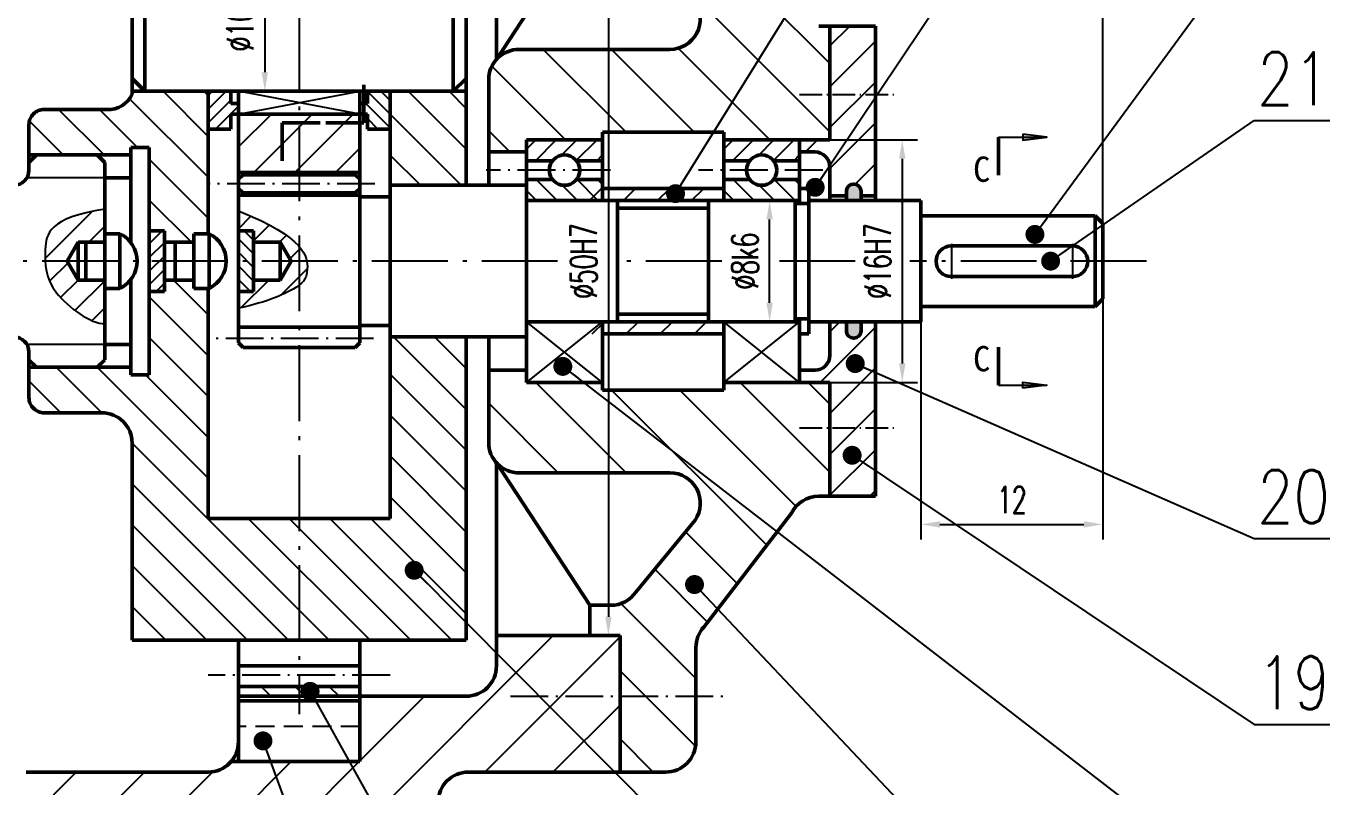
# Model space of a CAD drawing. Header units: millimetres. Extents: x -4145 to -2956, y -84 to 757.
# Drawn here: x -3845.4 to -3673.4, y 406.2 to 506.5 of the extents above; entities that cross this region are included whole.
import ezdxf
from ezdxf.enums import TextEntityAlignment as Align

# ---------------------------------------------------------------- set-up
doc = ezdxf.new("R2010")
doc.units = ezdxf.units.MM
doc.header["$LTSCALE"] = 10
doc.linetypes.add('CENTER', pattern=[1.45, 1, -0.2, 0.05, -0.2])
doc.linetypes.add('DASHED', pattern=[0.75, 0.5, -0.25])
doc.layers.add('1轮廓实线层', color=7, linetype='Continuous', lineweight=50)
for name, color, linetype in [('2细线层', 7, 'Continuous'), ('3中心线层', 7, 'CENTER'), ('4虚线层', 7, 'DASHED'), ('5剖面线层', 7, 'Continuous'), ('6文字层', 7, 'Continuous'), ('7标注层', 7, 'Continuous')]:
    doc.layers.add(name, color=color, linetype=linetype)
doc.styles.add('5', font='gbeitc.shx', dxfattribs={"height": 5, "bigfont": 'gbcbig.shx'})
doc.styles.add('PC_TEXTSTYLE', font='romans.shx', dxfattribs={"width": 0.8, "bigfont": 'hzfs.shx'})
doc.styles.add('TH_GBDIM', font='romans.shx', dxfattribs={"width": 0.65, "bigfont": 'gbcbig.shx'})
doc.dimstyles.new('TH_GBDIM', dxfattribs={"dimtxt": 3.5, "dimasz": 2.5, "dimexe": 2, "dimexo": 0, "dimgap": 1.5, "dimtad": 1, "dimlfac": 0.5, "dimdsep": 46, "dimtxsty": 'TH_GBDIM', "dimcen": 2.5, "dimclrd": 130, "dimclre": 130, "dimclrt": 3, "dimazin": 2, "dimtfac": 0.714286, "dimtmove": 0, "dimatfit": 3, "dimfxl": 1, "dimtolj": 1, "dimtzin": 0, "dimlwd": -1, "dimlwe": -1, "dimarcsym": 0})
pattern_1 = [(45, (-720.4682, -1197.2057), (-2.694077, 2.694077), [])]
pattern_2 = [(45, (-720.4682, -1197.2057), (-1.7960512, 1.7960512), [])]
pattern_3 = [(135, (-720.468, -1197.2057), (-4.490128, -4.490128), [])]
pattern_4 = [(135, (-720.4682, -1197.2057), (-2.694077, -2.694077), [])]

# ---------------------------------------------------------------- blocks, each defined once
blk = doc.blocks.new('*D7')
at = {"layer": '7标注层', "color": 130, "transparency": 16777216}
for p, q in [((-4039.36, 489.54), (-4039.36, 645.08)), ((-3703.35, 478.59), (-3703.35, 645.08)), ((-4036.86, 643.08), (-3705.85, 643.08))]:
    blk.add_line(p, q, dxfattribs=at)
for points in [[(-4036.86, 643.5), (-4036.86, 642.66), (-4039.36, 643.08)], [(-3705.85, 643.5), (-3705.85, 642.66), (-3703.35, 643.08)]]:
    blk.add_solid(points, dxfattribs=at)
at = {"layer": 'Defpoints', "color": 0, "transparency": 16777216}
for p in [(-3703.35, 643.08), (-4039.36, 489.54), (-3703.35, 478.59)]:
    blk.add_point(p, dxfattribs=at)
at = {"layer": '7标注层', "color": 3, "transparency": 16777216, "insert": (-3871.36, 646.33), "char_height": 3.5, "attachment_point": 5, "style": 'TH_GBDIM'}
blk.add_mtext('\\A1;168', dxfattribs=at)
blk = doc.blocks.new('*D11')
at = {"layer": '7标注层', "color": 130, "transparency": 16777216}
for p, q in [((-3703.35, 470.56), (-3703.35, 438.81)), ((-3727.35, 467.54), (-3727.35, 438.81)), ((-3724.85, 440.81), (-3705.85, 440.81))]:
    blk.add_line(p, q, dxfattribs=at)
for points in [[(-3724.85, 441.23), (-3724.85, 440.39), (-3727.35, 440.81)], [(-3705.85, 441.23), (-3705.85, 440.39), (-3703.35, 440.81)]]:
    blk.add_solid(points, dxfattribs=at)
at = {"layer": 'Defpoints', "color": 0, "transparency": 16777216}
for p in [(-3703.35, 470.56), (-3727.35, 467.54), (-3703.35, 440.81)]:
    blk.add_point(p, dxfattribs=at)
at = {"layer": '7标注层', "color": 3, "transparency": 16777216, "insert": (-3715.35, 444.06), "char_height": 3.5, "attachment_point": 5, "style": 'TH_GBDIM'}
blk.add_mtext('\\A1;12', dxfattribs=at)
blk = doc.blocks.new('*D26')
at = {"layer": '7标注层', "color": 130, "transparency": 16777216}
for p, q in [((-3739.35, 491.54), (-3727.81, 491.54)), ((-3729.81, 489.04), (-3729.81, 462.04)), ((-3739.35, 459.54), (-3727.81, 459.54))]:
    blk.add_line(p, q, dxfattribs=at)
for points in [[(-3730.23, 489.04), (-3729.39, 489.04), (-3729.81, 491.54)], [(-3730.23, 462.04), (-3729.39, 462.04), (-3729.81, 459.54)]]:
    blk.add_solid(points, dxfattribs=at)
at = {"layer": 'Defpoints', "color": 0, "transparency": 16777216}
for p in [(-3739.35, 491.54), (-3739.35, 459.54), (-3729.81, 459.54)]:
    blk.add_point(p, dxfattribs=at)
at = {"layer": '7标注层', "color": 3, "transparency": 16777216, "insert": (-3733.06, 475.54), "char_height": 3.5, "attachment_point": 5, "rotation": 90, "style": 'TH_GBDIM'}
blk.add_mtext('\\A1;%%C16H7', dxfattribs=at)
blk = doc.blocks.new('*D27')
at = {"layer": '7标注层', "color": 130, "transparency": 16777216}
for p, q in [((-3747.53, 483.54), (-3745.3, 483.54)), ((-3747.3, 470.04), (-3747.3, 481.04)), ((-3747.53, 467.54), (-3745.3, 467.54))]:
    blk.add_line(p, q, dxfattribs=at)
for points in [[(-3747.72, 481.04), (-3746.89, 481.04), (-3747.3, 483.54)], [(-3747.72, 470.04), (-3746.89, 470.04), (-3747.3, 467.54)]]:
    blk.add_solid(points, dxfattribs=at)
at = {"layer": 'Defpoints', "color": 0, "transparency": 16777216}
for p in [(-3747.53, 483.54), (-3747.3, 483.54), (-3747.53, 467.54)]:
    blk.add_point(p, dxfattribs=at)
at = {"layer": '7标注层', "color": 3, "transparency": 16777216, "insert": (-3750.55, 475.54), "char_height": 3.5, "attachment_point": 5, "rotation": 90, "style": 'TH_GBDIM'}
blk.add_mtext('\\A1;%%C8k6', dxfattribs=at)
blk = doc.blocks.new('*D28')
at = {"layer": '7标注层', "color": 130, "transparency": 16777216}
for p, q in [((-3767.03, 524.94), (-3770.57, 524.94)), ((-3768.57, 522.44), (-3768.57, 428.64)), ((-3767.03, 426.14), (-3770.57, 426.14))]:
    blk.add_line(p, q, dxfattribs=at)
for points in [[(-3768.98, 522.44), (-3768.15, 522.44), (-3768.57, 524.94)], [(-3768.98, 428.64), (-3768.15, 428.64), (-3768.57, 426.14)]]:
    blk.add_solid(points, dxfattribs=at)
at = {"layer": 'Defpoints', "color": 0, "transparency": 16777216}
for p in [(-3767.03, 524.94), (-3768.57, 426.14), (-3767.03, 426.14)]:
    blk.add_point(p, dxfattribs=at)
at = {"layer": '7标注层', "color": 3, "transparency": 16777216, "insert": (-3771.82, 475.54), "char_height": 3.5, "attachment_point": 5, "rotation": 90, "style": 'TH_GBDIM'}
blk.add_mtext('\\A1;%%C50H7', dxfattribs=at)
blk = doc.blocks.new('件号-右')
at = {"layer": '6文字层'}
blk.add_line((0, 0), (-10, 0), dxfattribs=at)
at = {"layer": '6文字层', "style": 'PC_TEXTSTYLE', "width": 0.8}
blk.add_attdef('X', text='', height=7, dxfattribs=at).set_placement((-5.47, 2), align=Align.CENTER)
blk = doc.blocks.new('*D42')
at = {"layer": '7标注层', "color": 130, "transparency": 16777216}
for p, q in [((-3811.62, 517.94), (-3815.87, 517.94)), ((-3813.87, 515.44), (-3813.87, 500.44)), ((-3811.62, 497.94), (-3815.87, 497.94))]:
    blk.add_line(p, q, dxfattribs=at)
for points in [[(-3814.29, 515.44), (-3813.46, 515.44), (-3813.87, 517.94)], [(-3814.29, 500.44), (-3813.46, 500.44), (-3813.87, 497.94)]]:
    blk.add_solid(points, dxfattribs=at)
at = {"layer": 'Defpoints', "color": 0, "transparency": 16777216}
for p in [(-3811.62, 517.94), (-3813.87, 497.94), (-3811.62, 497.94)]:
    blk.add_point(p, dxfattribs=at)
at = {"layer": '7标注层', "color": 3, "transparency": 16777216, "insert": (-3817.12, 507.94), "char_height": 3.5, "attachment_point": 5, "rotation": 90, "style": 'TH_GBDIM'}
blk.add_mtext('\\A1;%%C10k6', dxfattribs=at)
blk = doc.blocks.new('_Dot')
at = {"color": 0, "linetype": 'ByBlock', "lineweight": -2}
blk.add_line((-0.5, 0), (-1, 0), dxfattribs=at)
at = {"color": 0, "linetype": 'ByBlock', "const_width": 0.5}
blk.add_lwpolyline([(-0.25, 0, 1), (0.25, 0, 1)], format="xyb", close=True, dxfattribs=at)

msp = doc.modelspace()

# ---------------------------------------------------------------- hatches: boundary and pattern name
at = {"layer": '5剖面线层'}
h = msp.add_hatch(dxfattribs=at)
h.set_pattern_fill('ANSI31', color=256, scale=2, angle=90)
h.set_pattern_definition(pattern_3)
h.paths.add_polyline_path([(-3739.352, 506.54), (-3740.827, 506.54, -0.285078), (-3744.411, 508.764), (-3753.931, 521.138), (-3768.242, 520.936, -0.2484856), (-3764.933, 519.183), (-3757.141, 509.709, -0.6019419), (-3760.45, 503.462), (-3780.352, 503.462, 0.4142145), (-3784.352, 499.462), (-3784.352, 489.936), (-3779.352, 489.936), (-3779.352, 491.536), (-3769.352, 491.536), (-3769.352, 492.54), (-3753.352, 492.54), (-3753.352, 491.536), (-3743.352, 491.536), (-3739.352, 491.536)])
h.paths.add_polyline_path([(-3757.027, 532.936), (-3767.027, 532.936), (-3767.027, 524.936), (-3771.027, 524.936), (-3771.027, 521.138), (-3753.931, 521.138), (-3755.992, 523.816, -0.1861119), (-3757.027, 526.502)])
h.paths.add_polyline_path([(-3757.027, 538.936, 0.4142136), (-3761.027, 542.936), (-3767.027, 542.936), (-3767.027, 532.936), (-3757.027, 532.936)])
h = msp.add_hatch(dxfattribs=at)
h.set_pattern_fill('ANSI31', color=256, angle=90)
h.set_pattern_definition([(135, (-720.4682, -1197.2057), (-2.245064, -2.245064), [])])
h.paths.add_polyline_path([(-3801.352, 536.936), (-3817.352, 536.936), (-3817.352, 531.636), (-3801.352, 531.636)])
h.paths.add_polyline_path([(-3801.347, 419.424), (-3817.352, 419.44), (-3817.352, 418.14), (-3801.348, 418.14)])
h = msp.add_hatch(dxfattribs=at)
h.set_pattern_fill('ANSI31', color=256, scale=1.2)
h.set_pattern_definition(pattern_1)
h.paths.add_polyline_path([(-3801.352, 528.636), (-3817.352, 528.636), (-3817.352, 520.935), (-3801.352, 520.935)])
h.paths.add_polyline_path([(-3801.352, 494.935), (-3817.352, 494.935), (-3817.352, 487.236), (-3801.352, 487.236)])
h = msp.add_hatch(dxfattribs=at)
h.set_pattern_fill('ANSI31', color=256, scale=0.4)
h.set_pattern_definition([(45, (-720.4682, -1197.2057), (-0.8980256, 0.8980256), [])])
h.paths.add_polyline_path([(-3818.352, 522.935), (-3821.364, 522.934), (-3821.363, 517.933), (-3818.352, 517.93), (-3818.352, 519.535), (-3817.352, 519.535), (-3817.352, 520.935), (-3818.352, 520.935)])
h.paths.add_polyline_path([(-3817.352, 496.336), (-3818.352, 496.337), (-3818.352, 497.936), (-3821.357, 497.936), (-3821.356, 492.938), (-3818.352, 492.937), (-3818.352, 494.936), (-3817.352, 494.936)])
h = msp.add_hatch(dxfattribs=at)
h.set_pattern_fill('ANSI31', color=256, scale=0.4, angle=90)
h.set_pattern_definition([(135, (-720.4682, -1197.2057), (-0.8980256, -0.8980256), [])])
h.paths.add_polyline_path([(-3797.339, 522.934), (-3800.05, 522.935), (-3800.352, 522.615), (-3800.352, 520.935), (-3801.352, 520.935), (-3801.352, 519.535), (-3800.352, 519.535), (-3800.352, 517.914), (-3797.34, 517.911)])
edge = h.paths.add_edge_path()
edge.add_spline(control_points=[(-3797.343, 497.935), (-3798.232, 497.935), (-3799.165, 497.935), (-3800.098, 497.935)], knot_values=[0.5, 0.5, 0.5, 0.5, 0.6091147, 0.6091147, 0.6091147, 0.6091147], degree=3, periodic=0)
edge.add_spline(control_points=[(-3800.098, 497.935), (-3800.182, 497.935), (-3800.267, 497.935), (-3800.352, 497.935)], knot_values=[0.490085, 0.490085, 0.490085, 0.490085, 0.5, 0.5, 0.5, 0.5], degree=3, periodic=0)
edge.add_line((-3800.352, 497.935), (-3800.352, 496.337))
edge.add_line((-3800.352, 496.337), (-3801.352, 496.336))
edge.add_line((-3801.352, 496.336), (-3801.352, 494.936))
edge.add_line((-3801.352, 494.936), (-3800.352, 494.936))
edge.add_line((-3800.352, 494.936), (-3800.352, 492.937))
edge.add_line((-3800.352, 492.937), (-3797.344, 492.938))
edge.add_line((-3797.344, 492.938), (-3797.343, 497.935))
h = msp.add_hatch(dxfattribs=at)
h.set_pattern_fill('ANSI31', color=256, scale=1.2)
h.set_pattern_definition(pattern_1)
h.paths.add_polyline_path([(-3733.352, 506.54), (-3739.352, 506.54), (-3739.352, 497.536), (-3733.352, 497.536)])
h.paths.add_polyline_path([(-3733.352, 497.536), (-3739.352, 497.536), (-3739.352, 491.536), (-3743.352, 491.536), (-3743.352, 489.936), (-3741.352, 489.936, -0.4142136), (-3739.352, 487.936), (-3739.352, 484.136), (-3737.181, 484.136), (-3737.181, 484.736, -1), (-3735.238, 484.736), (-3735.238, 484.136), (-3733.352, 484.136)])
h.paths.add_polyline_path([(-3733.352, 467.536), (-3735.238, 467.536), (-3735.238, 466.336, -1), (-3737.181, 466.337), (-3737.181, 467.536), (-3739.352, 467.536), (-3739.352, 463.14, -0.4142136), (-3741.352, 461.14), (-3743.352, 461.14), (-3743.352, 459.54), (-3739.352, 459.54), (-3739.352, 451.54), (-3733.352, 451.54)])
h.paths.add_polyline_path([(-3733.352, 451.54), (-3739.352, 451.54), (-3739.352, 444.536), (-3733.352, 444.536)])
h = msp.add_hatch(dxfattribs=at)
h.set_pattern_fill('ANSI31', color=256, scale=1.2, angle=90)
h.set_pattern_definition(pattern_4)
h.paths.add_polyline_path([(-3821.357, 497.936), (-3831.367, 497.936), (-3831.367, 497.537, -0.3012493), (-3834.701, 495.537), (-3842.984, 495.537, 0.4142163), (-3844.984, 493.537), (-3844.984, 489.537), (-3831.527, 489.537), (-3831.527, 490.537), (-3829.127, 490.537), (-3829.127, 479.536), (-3827.127, 479.536), (-3827.127, 478.036), (-3823.627, 478.036), (-3823.216, 478.036), (-3823.216, 479.136), (-3821.352, 479.136)])
h = msp.add_hatch(dxfattribs=at)
h.set_pattern_fill('ANSI31', color=256, scale=1.2, angle=90)
h.set_pattern_definition(pattern_4)
h.paths.add_polyline_path([(-3787.338, 497.935), (-3797.343, 497.935), (-3797.345, 485.536), (-3787.334, 485.536)])
h = msp.add_hatch(dxfattribs=at)
h.set_pattern_fill('ANSI31', color=256, scale=0.8)
h.set_pattern_definition(pattern_2)
edge = h.paths.add_edge_path()
edge.add_arc((-3856.993, 493.537), 2, 0, 89.99948)
edge.add_line((-3856.993, 495.537), (-3872.857, 495.538))
edge.add_arc((-3872.857, 493.538), 2, 89.99948, 180)
edge.add_line((-3874.857, 493.538), (-3874.857, 489.538))
edge.add_line((-3874.857, 489.538), (-3863.393, 489.537))
edge.add_line((-3863.393, 489.537), (-3863.393, 490.537))
edge.add_line((-3863.393, 490.537), (-3860.993, 490.537))
edge.add_line((-3860.993, 490.537), (-3860.993, 479.536))
edge.add_line((-3860.993, 479.536), (-3858.993, 479.536))
edge.add_line((-3858.993, 479.536), (-3858.993, 478.036))
edge.add_line((-3858.993, 478.036), (-3855.493, 478.036))
edge.add_line((-3855.493, 478.036), (-3854.051, 475.537))
edge.add_line((-3854.051, 475.537), (-3850.867, 475.537))
edge.add_spline(control_points=[(-3850.867, 475.537), (-3851.242, 478.956), (-3851.818, 482.312), (-3852.993, 485.538)], knot_values=[0, 0, 0, 0, 0.5091718, 0.5091718, 0.5091718, 0.5091718], degree=3, periodic=0)
edge.add_arc((-3852.993, 487.538), 2, 180, 270, ccw=False)
edge.add_line((-3854.993, 487.538), (-3854.993, 493.537))
edge = h.paths.add_edge_path()
edge.add_spline(control_points=[(-3849.989, 465.537), (-3850.331, 468.888), (-3850.505, 472.242), (-3850.867, 475.537)], knot_values=[0.5091718, 0.5091718, 0.5091718, 0.5091718, 1, 1, 1, 1], degree=3, periodic=0)
edge.add_line((-3850.867, 475.537), (-3854.049, 475.537))
edge.add_line((-3854.049, 475.537), (-3855.493, 473.036))
edge.add_line((-3855.493, 473.036), (-3858.993, 473.036))
edge.add_line((-3858.993, 473.036), (-3858.993, 471.536))
edge.add_line((-3858.993, 471.536), (-3860.993, 471.536))
edge.add_line((-3860.993, 471.536), (-3860.993, 460.537))
edge.add_line((-3860.993, 460.537), (-3863.394, 460.537))
edge.add_line((-3863.394, 460.537), (-3863.394, 461.537))
edge.add_line((-3863.394, 461.537), (-3874.857, 461.538))
edge.add_line((-3874.857, 461.538), (-3874.857, 457.538))
edge.add_arc((-3872.857, 457.538), 2, 179.99887, 269.99949)
edge.add_line((-3872.857, 455.538), (-3856.994, 455.537))
edge.add_arc((-3856.994, 457.537), 2, 269.99949, 359.99887)
edge.add_line((-3854.994, 457.537), (-3854.994, 463.537))
edge.add_arc((-3852.994, 463.537), 2, 89.99932, 179.99887, ccw=False)
edge.add_line((-3852.994, 465.537), (-3849.989, 465.537))
edge = h.paths.add_edge_path()
edge.add_line((-3834.984, 479.136), (-3834.984, 482.378))
edge.add_spline(control_points=[(-3834.984, 482.378), (-3842.44, 481.259), (-3842.794, 478.495), (-3842.865, 476.045), (-3842.843, 475.537)], knot_values=[0, 0, 0, 0, 1, 1.2659855, 1.2659855, 1.2659855, 1.2659855], degree=3, periodic=0)
edge.add_line((-3842.843, 475.537), (-3839.928, 475.537))
edge.add_line((-3839.928, 475.537), (-3838.484, 478.038))
edge.add_line((-3838.484, 478.038), (-3838.484, 478.036))
edge.add_line((-3838.484, 478.036), (-3834.984, 478.036))
edge.add_line((-3834.984, 478.036), (-3834.984, 479.136))
edge = h.paths.add_edge_path()
edge.add_line((-3834.984, 473.036), (-3838.484, 473.036))
edge.add_line((-3838.484, 473.036), (-3838.484, 473.038))
edge.add_line((-3838.484, 473.038), (-3839.927, 475.537))
edge.add_line((-3839.927, 475.537), (-3842.843, 475.537))
edge.add_spline(control_points=[(-3842.843, 475.537), (-3842.783, 474.136), (-3841.986, 470.953), (-3836.837, 467.264), (-3834.984, 467.264)], knot_values=[1.2659855, 1.2659855, 1.2659855, 1.2659855, 2, 3, 3, 3, 3], degree=3, periodic=0)
edge.add_line((-3834.984, 467.264), (-3834.984, 473.036))
h = msp.add_hatch(dxfattribs=at)
h.set_pattern_fill('ANSI31', color=256, scale=0.6)
h.set_pattern_definition([(45, (300.79, -1749.848), (-1.3470384, 1.3470384), [])])
h.paths.add_polyline_path([(-3769.352, 491.536), (-3779.352, 491.536), (-3779.352, 488.785), (-3775.914, 488.785, -0.4806248), (-3772.79, 488.785), (-3769.352, 488.785)])
h = msp.add_hatch(dxfattribs=at)
h.set_pattern_fill('ANSI31', color=256, scale=0.6)
h.set_pattern_definition([(45, (326.79, -1749.848), (-1.3470384, 1.3470384), [])])
h.paths.add_polyline_path([(-3743.352, 491.536), (-3753.352, 491.536), (-3753.352, 488.785), (-3749.914, 488.785, -0.4806248), (-3746.79, 488.785), (-3743.352, 488.785)])
h = msp.add_hatch(dxfattribs=at)
h.set_pattern_fill('ANSI31', color=256, scale=0.6, angle=90)
h.set_pattern_definition([(135, (300.79, -1749.848), (-1.3470384, -1.3470384), [])])
h.paths.add_polyline_path([(-3769.352, 486.286), (-3772.79, 486.286, -0.4806248), (-3775.914, 486.286), (-3779.352, 486.286), (-3779.352, 483.536), (-3769.352, 483.536)])
h = msp.add_hatch(dxfattribs=at)
h.set_pattern_fill('ANSI31', color=256)
h.set_pattern_definition([(45, (-401.346, -2482.3217), (-2.245064, 2.245064), [])])
h.paths.add_polyline_path([(-3753.352, 485.136), (-3771.352, 485.136), (-3771.352, 483.536), (-3767.352, 483.536), (-3753.352, 483.536)])
h.paths.add_polyline_path([(-3753.352, 467.536), (-3767.352, 467.536), (-3771.352, 467.536), (-3771.352, 465.936), (-3753.352, 465.936)])
h = msp.add_hatch(dxfattribs=at)
h.set_pattern_fill('ANSI31', color=256, scale=0.6, angle=90)
h.set_pattern_definition([(135, (326.79, -1749.848), (-1.3470384, -1.3470384), [])])
h.paths.add_polyline_path([(-3743.352, 486.286), (-3746.79, 486.286, -0.4806248), (-3749.914, 486.286), (-3753.352, 486.286), (-3753.352, 483.536), (-3743.352, 483.536)])
h = msp.add_hatch(color=256, dxfattribs=at)
h.dxf.hatch_style = 1
h.paths.add_polyline_path([(-3737.181, 484.736), (-3737.181, 483.536), (-3735.238, 483.536), (-3735.238, 484.736, 1)])
h = msp.add_hatch(dxfattribs=at)
h.set_pattern_fill('ANSI31', color=256, scale=0.8)
h.set_pattern_definition(pattern_2)
edge = h.paths.add_edge_path()
edge.add_spline(control_points=[(-3808.325, 475.537), (-3808.621, 477.093), (-3810.211, 479.327), (-3817.352, 482.153)], knot_values=[0, 0, 0, 0, 0.8060348, 0.8060348, 0.8060348, 0.8060348], degree=3, periodic=0)
edge.add_line((-3817.352, 482.153), (-3817.352, 479.536))
edge.add_line((-3817.352, 479.536), (-3815.352, 479.536))
edge.add_line((-3815.352, 479.536), (-3815.352, 478.036))
edge.add_line((-3815.352, 478.036), (-3811.852, 478.036))
edge.add_line((-3811.852, 478.036), (-3810.409, 475.537))
edge.add_line((-3810.409, 475.537), (-3808.325, 475.537))
edge = h.paths.add_edge_path()
edge.add_spline(control_points=[(-3817.352, 469.32), (-3813.406, 470.161), (-3809.405, 472.125), (-3808.276, 473.099), (-3808.253, 475.163), (-3808.325, 475.537)], knot_values=[0.8060348, 0.8060348, 0.8060348, 0.8060348, 1.8060348, 2.8060348, 3, 3, 3, 3], degree=3, periodic=0)
edge.add_line((-3808.325, 475.537), (-3810.408, 475.537))
edge.add_line((-3810.408, 475.537), (-3811.852, 473.036))
edge.add_line((-3811.852, 473.036), (-3815.352, 473.036))
edge.add_line((-3815.352, 473.036), (-3815.352, 471.536))
edge.add_line((-3815.352, 471.536), (-3817.352, 471.536))
edge.add_line((-3817.352, 471.536), (-3817.352, 469.32))
h = msp.add_hatch(dxfattribs=at)
h.set_pattern_fill('ANSI31', color=256, scale=0.4)
h.paths.add_polyline_path([(-3827.127, 479.536), (-3829.127, 479.536), (-3829.127, 475.537), (-3827.127, 475.537)])
h.paths.add_polyline_path([(-3827.127, 475.537), (-3829.127, 475.537), (-3829.127, 471.536), (-3827.127, 471.536)])
h = msp.add_hatch(dxfattribs=at)
h.set_pattern_fill('ANSI31', color=256, scale=0.4, angle=90)
h.paths.add_polyline_path([(-3815.352, 479.536), (-3817.352, 479.536), (-3817.352, 475.537), (-3815.352, 475.537)])
h.paths.add_polyline_path([(-3815.352, 475.537), (-3817.352, 475.537), (-3817.352, 471.536), (-3815.352, 471.536)])
h = msp.add_hatch(dxfattribs=at)
h.set_pattern_fill('ANSI31', color=256, scale=1.2, angle=90)
h.set_pattern_definition([(135, (-720.4682, -347.862), (-2.694077, -2.694077), [])])
h.paths.add_polyline_path([(-3821.352, 471.936), (-3823.216, 471.936), (-3823.216, 473.036), (-3826.716, 473.036), (-3827.127, 473.036), (-3827.127, 471.536), (-3829.127, 471.536), (-3829.127, 460.537), (-3831.527, 460.537), (-3831.527, 461.537), (-3844.984, 461.537), (-3844.984, 457.537, 0.4142164), (-3842.984, 455.537), (-3835.385, 455.537, -0.4142077), (-3831.385, 451.537), (-3831.385, 441.607), (-3821.352, 441.607)])
h.paths.add_polyline_path([(-3787.321, 441.607), (-3831.385, 441.607), (-3831.385, 425.536), (-3787.317, 425.536)])
h.paths.add_polyline_path([(-3787.328, 465.536), (-3797.348, 465.536), (-3797.351, 441.607), (-3787.321, 441.607)])
h = msp.add_hatch(color=256, dxfattribs=at)
h.dxf.hatch_style = 1
h.paths.add_polyline_path([(-3737.181, 466.337), (-3737.181, 467.537), (-3735.238, 467.537), (-3735.238, 466.336, -1)])
h = msp.add_hatch(dxfattribs=at)
h.set_pattern_fill('ANSI31', color=256, scale=2, angle=90)
h.set_pattern_definition(pattern_3)
h.paths.add_polyline_path([(-3739.352, 459.54), (-3743.352, 459.54), (-3743.352, 459.536), (-3753.352, 459.536), (-3753.352, 458.536), (-3769.352, 458.536), (-3769.352, 459.536), (-3779.352, 459.536), (-3779.352, 461.14), (-3784.352, 461.14), (-3784.352, 451.614, 0.4142145), (-3780.352, 447.614), (-3760.45, 447.614, -0.6019419), (-3757.141, 441.367), (-3764.933, 431.892, -0.2484856), (-3768.242, 430.14), (-3771.027, 430.14), (-3771.027, 426.14), (-3767.027, 426.14), (-3767.027, 417.14), (-3757.027, 417.14), (-3757.027, 424.574, -0.1861119), (-3755.992, 427.259), (-3744.411, 442.311, -0.285078), (-3740.827, 444.536), (-3739.352, 444.536)])
h.paths.add_polyline_path([(-3757.027, 417.14), (-3767.027, 417.14), (-3767.027, 408.14), (-3761.027, 408.14, 0.4142136), (-3757.027, 412.14)])
h = msp.add_hatch(dxfattribs=at)
h.set_pattern_fill('ANSI31', color=256, scale=2)
h.set_pattern_definition([(45, (-720.468, -1197.2057), (-4.490128, 4.490128), [])])
h.paths.add_polyline_path([(-3787.027, 408.14), (-3767.027, 408.14), (-3767.027, 426.14), (-3783.333, 426.14), (-3783.333, 422.14, -0.4142136), (-3787.333, 418.14), (-3801.352, 418.14), (-3801.352, 414.14), (-3801.352, 409.54), (-3818.312, 409.54, -0.2192166), (-3821.352, 408.14), (-3845.361, 408.14), (-3845.361, 390.544), (-3848.361, 390.544), (-3848.361, 379.044), (-3836.361, 379.044), (-3836.361, 395.14, -0.351446), (-3831.027, 399.14), (-3795.027, 399.14, 0.4142136), (-3791.027, 403.14), (-3791.027, 404.14, -0.4142136)])
edge = h.paths.add_edge_path()
edge.add_spline(control_points=[(-3842.361, 367.529), (-3842.361, 371.46), (-3842.361, 375.683), (-3842.361, 379.044)], knot_values=[0.2994264, 0.2994264, 0.2994264, 0.2994264, 0.5681516, 0.5681516, 0.5681516, 0.5681516], degree=3, periodic=0)
edge.add_line((-3842.361, 379.044), (-3848.361, 379.044))
edge.add_line((-3848.361, 379.044), (-3848.361, 367.529))
edge.add_line((-3848.361, 367.529), (-3842.361, 367.529))
edge = h.paths.add_edge_path()
edge.add_line((-3836.361, 379.044), (-3842.361, 379.044))
edge.add_spline(control_points=[(-3842.361, 379.044), (-3842.361, 375.683), (-3842.361, 371.46), (-3842.361, 367.529)], knot_values=[0.2994264, 0.2994264, 0.2994264, 0.2994264, 0.5681516, 0.5681516, 0.5681516, 0.5681516], degree=3, periodic=0)
edge.add_line((-3842.361, 367.529), (-3840.361, 367.529))
edge.add_arc((-3840.361, 371.529), 4, 270, 360)
edge.add_line((-3836.361, 371.529), (-3836.361, 379.044))
at = {"layer": '6文字层', "lineweight": -2}
h = msp.add_hatch(color=256, dxfattribs=at)
h.dxf.hatch_style = 2
h.paths.add_polyline_path([(-3713.918, 492.3), (-3713.918, 491.499), (-3710.755, 491.88)])
h = msp.add_hatch(color=256, dxfattribs=at)
h.dxf.hatch_style = 2
h.paths.add_polyline_path([(-3713.918, 458.772), (-3713.918, 459.572), (-3710.755, 459.191)])

# ---------------------------------------------------------------- linework, layer by layer
at = {"layer": '1轮廓实线层'}
for p, q in [((-3783.333, 502.128), (-3783.333, 528.936)), ((-3831.367, 497.537), (-3831.358, 525.44)), ((-3787.334, 485.536), (-3787.346, 525.44)), ((-3783.333, 502.128), (-3771.027, 520.936)), ((-3829.68, 517.937), (-3829.686, 497.936)), ((-3789.024, 517.904), (-3789.017, 497.935)), ((-3739.352, 506.54), (-3740.827, 506.54)), ((-3739.352, 506.54), (-3733.352, 506.54)), ((-3739.352, 491.536), (-3739.352, 506.54)), ((-3733.352, 483.536), (-3733.352, 506.54)), ((-3780.352, 503.462), (-3760.45, 503.462)), ((-3829.686, 497.936), (-3831.347, 499.598)), ((-3800.811, 498.783), (-3800.811, 493.783)), ((-3789.017, 497.935), (-3787.338, 499.616)), ((-3784.352, 499.462), (-3784.352, 485.536)), ((-3831.354, 497.936), (-3787.336, 497.935)), ((-3821.352, 479.136), (-3821.357, 497.936)), ((-3818.352, 497.942), (-3818.352, 496.337)), ((-3817.352, 494.936), (-3817.352, 497.943)), ((-3817.352, 497.936), (-3817.352, 484.236)), ((-3801.352, 497.935), (-3817.352, 497.935)), ((-3801.352, 494.936), (-3801.352, 497.943)), ((-3801.352, 484.036), (-3801.352, 497.935)), ((-3800.352, 497.942), (-3800.352, 496.337)), ((-3797.351, 441.609), (-3797.343, 497.935)), ((-3834.701, 495.537), (-3842.984, 495.537)), ((-3817.352, 496.336), (-3818.352, 496.337)), ((-3801.352, 496.336), (-3800.352, 496.337)), ((-3844.984, 493.537), (-3844.984, 487.538)), ((-3818.352, 494.936), (-3818.352, 492.937)), ((-3817.352, 494.936), (-3818.352, 494.936)), ((-3801.352, 494.935), (-3817.352, 494.935)), ((-3806.579, 493.783), (-3811.579, 493.783)), ((-3811.579, 493.783), (-3811.579, 488.783)), ((-3800.811, 493.783), (-3805.811, 493.783)), ((-3801.352, 494.936), (-3800.352, 494.936)), ((-3800.352, 494.936), (-3800.352, 492.937)), ((-3818.352, 492.937), (-3821.364, 492.938)), ((-3800.352, 492.937), (-3797.34, 492.938)), ((-3769.352, 492.54), (-3753.352, 492.54)), ((-3769.352, 490.058), (-3769.352, 492.54)), ((-3753.352, 490.227), (-3753.352, 492.54)), ((-3717.118, 491.88), (-3717.118, 486.88)), ((-3831.527, 490.537), (-3831.527, 477.936)), ((-3829.127, 490.537), (-3831.527, 490.537)), ((-3829.127, 490.537), (-3829.127, 460.537)), ((-3779.352, 459.536), (-3779.352, 491.536)), ((-3769.352, 491.536), (-3779.352, 491.536)), ((-3769.352, 483.536), (-3769.352, 491.536)), ((-3743.352, 491.536), (-3753.352, 491.536)), ((-3753.352, 483.536), (-3753.352, 491.536)), ((-3743.352, 491.536), (-3739.352, 491.536)), ((-3743.352, 483.136), (-3743.352, 491.536)), ((-3831.527, 489.537), (-3844.984, 489.537)), ((-3843.984, 489.537), (-3844.984, 488.537)), ((-3835.984, 489.537), (-3834.984, 488.537)), ((-3834.984, 488.537), (-3834.984, 462.537)), ((-3779.352, 489.936), (-3784.352, 489.936)), ((-3779.352, 489.936), (-3782.218, 489.936)), ((-3775.914, 488.785), (-3779.352, 488.785)), ((-3772.79, 488.785), (-3769.352, 488.785)), ((-3749.914, 488.785), (-3753.352, 488.785)), ((-3746.79, 488.785), (-3743.352, 488.785)), ((-3743.352, 489.936), (-3741.352, 489.936)), ((-3743.352, 489.936), (-3741.352, 489.936)), ((-3801.352, 487.236), (-3817.352, 487.236)), ((-3817.352, 486.336), (-3816.752, 486.936)), ((-3801.952, 486.936), (-3816.752, 486.936)), ((-3801.952, 486.936), (-3801.352, 486.336)), ((-3739.352, 487.936), (-3739.352, 483.536)), ((-3834.984, 486.538), (-3831.527, 486.538)), ((-3817.352, 486.336), (-3817.352, 464.738)), ((-3817.352, 485.136), (-3816.752, 484.536)), ((-3801.952, 484.536), (-3801.352, 485.136)), ((-3801.352, 464.738), (-3801.352, 486.336)), ((-3779.352, 485.536), (-3797.352, 485.536)), ((-3797.352, 465.536), (-3797.352, 485.536)), ((-3775.914, 486.286), (-3779.352, 486.286)), ((-3772.79, 486.286), (-3769.352, 486.286)), ((-3769.352, 485.136), (-3753.352, 485.136)), ((-3749.914, 486.286), (-3753.352, 486.286)), ((-3746.79, 486.286), (-3743.352, 486.286)), ((-3743.352, 485.136), (-3742.152, 485.136)), ((-3742.152, 465.936), (-3742.152, 485.136)), ((-3801.352, 484.236), (-3817.352, 484.236)), ((-3801.952, 484.536), (-3816.752, 484.536)), ((-3797.352, 484.036), (-3801.352, 484.036)), ((-3779.352, 483.536), (-3767.352, 483.536)), ((-3767.352, 483.536), (-3743.352, 483.536)), ((-3767.352, 467.536), (-3767.352, 483.536)), ((-3755.352, 467.536), (-3755.352, 483.536)), ((-3743.952, 467.536), (-3743.952, 483.536)), ((-3742.152, 483.536), (-3727.352, 483.536)), ((-3739.352, 484.136), (-3737.181, 484.136)), ((-3737.181, 484.736), (-3737.181, 483.536)), ((-3735.238, 484.736), (-3735.238, 483.536)), ((-3735.238, 484.136), (-3733.352, 484.136)), ((-3727.352, 467.536), (-3727.352, 483.536)), ((-3767.352, 482.536), (-3755.352, 482.536)), ((-3743.952, 483.136), (-3742.152, 483.136)), ((-3727.352, 481.509), (-3704.352, 481.509)), ((-3704.352, 481.509), (-3703.352, 480.509)), ((-3704.352, 481.509), (-3704.352, 469.562)), ((-3703.352, 470.562), (-3703.352, 480.509)), ((-3838.484, 478.038), (-3839.927, 475.538)), ((-3834.984, 478.036), (-3838.484, 478.036)), ((-3838.484, 478.036), (-3838.484, 473.036)), ((-3837.484, 478.036), (-3837.484, 473.036)), ((-3832.984, 479.136), (-3834.984, 479.136)), ((-3834.984, 479.136), (-3834.984, 471.936)), ((-3832.984, 479.136), (-3832.984, 471.936)), ((-3827.127, 479.536), (-3829.127, 479.536)), ((-3827.127, 479.536), (-3827.127, 471.536)), ((-3827.127, 478.036), (-3823.627, 478.036)), ((-3823.216, 478.036), (-3826.716, 478.036)), ((-3825.716, 478.036), (-3825.716, 473.036)), ((-3821.216, 479.136), (-3823.216, 479.136)), ((-3823.216, 479.136), (-3823.216, 471.936)), ((-3821.216, 479.136), (-3821.216, 471.936)), ((-3815.352, 479.536), (-3817.352, 479.536)), ((-3815.352, 479.536), (-3815.352, 471.536)), ((-3815.352, 478.036), (-3811.852, 478.036)), ((-3811.852, 478.036), (-3811.852, 473.036)), ((-3811.852, 478.036), (-3810.408, 475.536)), ((-3723.332, 477.536), (-3707.372, 477.536)), ((-3838.484, 473.038), (-3839.927, 475.538)), ((-3811.852, 473.036), (-3810.408, 475.536)), ((-3834.984, 473.036), (-3838.484, 473.036)), ((-3831.527, 473.136), (-3831.527, 460.537)), ((-3827.127, 473.036), (-3823.627, 473.036)), ((-3823.216, 473.036), (-3826.716, 473.036)), ((-3815.352, 473.036), (-3811.852, 473.036)), ((-3723.332, 473.49), (-3707.372, 473.49)), ((-3832.984, 471.936), (-3834.984, 471.936)), ((-3827.127, 471.536), (-3829.127, 471.536)), ((-3821.216, 471.936), (-3823.216, 471.936)), ((-3821.352, 441.609), (-3821.352, 471.873)), ((-3815.352, 471.536), (-3817.352, 471.536)), ((-3727.352, 469.562), (-3704.352, 469.562)), ((-3704.352, 469.562), (-3703.352, 470.562)), ((-3767.352, 468.536), (-3755.352, 468.536)), ((-3743.952, 467.936), (-3742.152, 467.936)), ((-3743.352, 459.536), (-3743.352, 467.936)), ((-3801.352, 466.838), (-3817.352, 466.838)), ((-3797.352, 467.036), (-3801.352, 467.036)), ((-3779.352, 467.536), (-3767.352, 467.536)), ((-3769.352, 459.536), (-3769.352, 467.536)), ((-3767.352, 467.536), (-3743.352, 467.536)), ((-3753.352, 459.536), (-3753.352, 467.536)), ((-3742.152, 467.536), (-3727.352, 467.536)), ((-3739.352, 463.14), (-3739.352, 467.536)), ((-3737.181, 466.337), (-3737.181, 467.537)), ((-3735.238, 466.336), (-3735.238, 467.537)), ((-3733.352, 467.536), (-3733.352, 444.536)), ((-3834.984, 464.537), (-3831.528, 464.537)), ((-3817.352, 464.738), (-3816.752, 464.138)), ((-3801.952, 464.138), (-3801.352, 464.738)), ((-3797.352, 465.536), (-3779.352, 465.536)), ((-3787.317, 425.536), (-3787.328, 465.536)), ((-3784.352, 465.536), (-3784.352, 451.614)), ((-3769.352, 465.936), (-3753.352, 465.936)), ((-3743.352, 465.936), (-3742.152, 465.936)), ((-3844.984, 457.537), (-3844.984, 463.537)), ((-3801.952, 464.138), (-3816.752, 464.138)), ((-3717.118, 459.191), (-3717.118, 464.191)), ((-3843.984, 461.537), (-3844.984, 462.537)), ((-3831.528, 461.537), (-3844.984, 461.537)), ((-3835.984, 461.537), (-3834.984, 462.537)), ((-3779.352, 461.14), (-3784.352, 461.14)), ((-3769.352, 461.018), (-3769.352, 458.536)), ((-3753.352, 460.848), (-3753.352, 458.536)), ((-3743.352, 461.14), (-3741.352, 461.14)), ((-3829.128, 460.537), (-3831.528, 460.537)), ((-3769.352, 459.536), (-3779.352, 459.536)), ((-3743.352, 459.536), (-3753.352, 459.536)), ((-3743.352, 459.54), (-3739.352, 459.54)), ((-3739.352, 459.54), (-3739.352, 444.536)), ((-3769.352, 458.536), (-3753.352, 458.536)), ((-3835.385, 455.537), (-3842.984, 455.537)), ((-3831.385, 451.537), (-3831.385, 425.536)), ((-3783.333, 448.948), (-3783.333, 422.14)), ((-3783.333, 448.948), (-3771.027, 430.14)), ((-3783.333, 448.948), (-3783.333, 422.14)), ((-3780.352, 447.614), (-3760.45, 447.614)), ((-3739.352, 444.536), (-3740.827, 444.536)), ((-3739.352, 444.536), (-3733.352, 444.536)), ((-3755.992, 427.259), (-3744.411, 442.311)), ((-3797.351, 441.605), (-3821.352, 441.609)), ((-3764.933, 431.892), (-3757.141, 441.367)), ((-3771.027, 430.14), (-3771.027, 426.14)), ((-3771.027, 430.14), (-3768.242, 430.14)), ((-3787.317, 425.536), (-3831.385, 425.536)), ((-3817.352, 417.54), (-3817.352, 425.536)), ((-3801.352, 425.536), (-3801.352, 414.14)), ((-3783.333, 426.14), (-3767.027, 426.14)), ((-3767.027, 426.14), (-3767.027, 408.14)), ((-3757.027, 424.574), (-3757.027, 412.14)), ((-3801.353, 422.138), (-3817.353, 422.138)), ((-3817.352, 419.44), (-3801.347, 419.424)), ((-3801.352, 418.14), (-3817.352, 418.14)), ((-3801.352, 418.14), (-3797.352, 418.14)), ((-3801.352, 418.14), (-3797.352, 418.14)), ((-3801.352, 418.14), (-3787.333, 418.14)), ((-3801.352, 418.14), (-3787.333, 418.14)), ((-3801.352, 417.54), (-3817.352, 417.54)), ((-3817.352, 417.54), (-3817.352, 409.54)), ((-3817.352, 414.14), (-3817.352, 412.14)), ((-3801.352, 414.14), (-3801.352, 409.54)), ((-3801.352, 409.54), (-3818.312, 409.54)), ((-3821.352, 408.14), (-3845.361, 408.14)), ((-3787.027, 408.14), (-3761.027, 408.14))]:
    msp.add_line(p, q, dxfattribs=at)
for centre in [(-3774.352, 487.536), (-3748.352, 487.536)]:
    msp.add_circle(centre, 2, dxfattribs=at)
for centre, radius, start, end in [((-3760.45, 507.462), 4, 269.99981, 34.18179), ((-3780.352, 499.462), 4, 89.99965, 180), ((-3834.543, 499.053), 3.519, 267.42055, 334.48012), ((-3842.984, 493.537), 2, 89.99943, 180), ((-3741.352, 487.936), 2, 0, 90), ((-3846.984, 487.538), 2, 270, 0), ((-3736.209, 484.736), 0.972, 359.99966, 179.99952), ((-3834.727, 475.536), 4, 295.84193, 64.15807), ((-3822.959, 475.536), 4, 295.84193, 64.15807), ((-3723.332, 475.513), 2.023, 90, 270), ((-3707.372, 475.513), 2.023, 270, 90), ((-3736.21, 466.337), 0.972, 179.99934, 359.9992), ((-3846.984, 463.537), 2, 359.99887, 89.99887), ((-3741.352, 463.14), 2, 270, 0), ((-3842.984, 457.537), 2, 179.99887, 269.99944), ((-3835.385, 451.537), 4, 0.00057, 89.99941), ((-3780.352, 451.614), 4, 180, 270.00035), ((-3760.45, 443.614), 4, 325.81821, 90.00019), ((-3740.827, 440.536), 4, 90, 153.64673), ((-3768.242, 434.14), 4, 270, 325.81821), ((-3753.027, 424.574), 4, 137.82879, 180), ((-3787.333, 422.14), 4, 270, 0), ((-3787.333, 422.14), 4, 270, 0), ((-3821.352, 412.14), 4, 270, 0), ((-3761.027, 412.14), 4, 270, 0), ((-3787.027, 404.14), 4, 90, 180)]:
    msp.add_arc(centre, radius, start, end, dxfattribs=at)
at = {"layer": '1轮廓实线层', "lineweight": -2}
for points in [[(-3831.354, 497.936), (-3830.605, 497.936), (-3827.181, 497.935), (-3827.181, 497.935)], [(-3808.647, 497.935), (-3808.647, 497.935), (-3791.548, 497.935), (-3791.548, 497.935)], [(-3808.647, 497.935), (-3808.647, 497.935), (-3791.548, 497.935), (-3791.548, 497.935)]]:
    msp.add_open_spline(points, degree=3, dxfattribs=at)
at = {"layer": '2细线层'}
for p, q in [((-3817.352, 494.935), (-3801.352, 497.935)), ((-3801.352, 494.935), (-3817.352, 497.935)), ((-3834.984, 486.538), (-3845.252, 486.538)), ((-3779.352, 459.536), (-3769.352, 467.536)), ((-3769.352, 459.536), (-3779.352, 467.536)), ((-3753.352, 459.536), (-3743.352, 467.536)), ((-3743.352, 459.536), (-3753.352, 467.536)), ((-3834.984, 464.537), (-3845.252, 464.537))]:
    msp.add_line(p, q, dxfattribs=at)
for points in [[(-3834.984, 482.378), (-3842.44, 481.259), (-3843, 476.892), (-3842.776, 471.519), (-3836.837, 467.264), (-3834.984, 467.264)], [(-3817.352, 482.153), (-3808.493, 478.647), (-3807.861, 473.457), (-3809.405, 472.125), (-3813.406, 470.161), (-3817.352, 469.32)]]:
    msp.add_open_spline(points, degree=3, dxfattribs=at)
at = {"layer": '3中心线层'}
for p, q in [((-3809.352, 536.936), (-3809.352, 415.765)), ((-3723.332, 477.823), (-3723.332, 473.203)), ((-3707.372, 477.823), (-3707.372, 473.203)), ((-3775.256, 475.537), (-3894.679, 475.538)), ((-3753.615, 475.536), (-3767.352, 475.537)), ((-3736.011, 475.536), (-3746.529, 475.536)), ((-3697.607, 475.536), (-3728.814, 475.536))]:
    msp.add_line(p, q, dxfattribs=at)
at = {"layer": '3中心线层', "ltscale": 0.3}
for p, q in [((-3743.352, 497.536), (-3730.728, 497.536)), ((-3743.352, 453.536), (-3730.728, 453.536))]:
    msp.add_line(p, q, dxfattribs=at)
at = {"layer": '3中心线层', "ltscale": 0.5}
for p, q in [((-3768.295, 487.536), (-3784.68, 487.536)), ((-3740.295, 487.536), (-3756.68, 487.536)), ((-3799.352, 485.736), (-3821.352, 485.736)), ((-3799.529, 465.336), (-3821.352, 465.336)), ((-3797.352, 420.94), (-3821.352, 420.94)), ((-3781.487, 418.136), (-3753.35, 418.136))]:
    msp.add_line(p, q, dxfattribs=at)
at = {"layer": '4虚线层', "ltscale": 0.5}
msp.add_line((-3801.352, 414.14), (-3817.352, 414.14), dxfattribs=at)
at = {"layer": '6文字层', "lineweight": -2}
for points in [[(-3717.118, 491.88), (-3710.755, 491.88)], [(-3717.118, 459.191), (-3710.755, 459.191)]]:
    msp.add_lwpolyline(points, dxfattribs=at)
for points in [[(-3713.918, 492.3), (-3713.918, 491.499), (-3710.755, 491.88)], [(-3713.918, 458.772), (-3713.918, 459.572), (-3710.755, 459.191)]]:
    msp.add_lwpolyline(points, close=True, dxfattribs=at)

# ---------------------------------------------------------------- block references
at = {"layer": '6文字层'}
ref = msp.add_blockref('件号-右', (-3683.41, 494.087), dxfattribs=dict(at, xscale=-1))
ref.add_attrib('X', '21', dxfattribs={"height": 7, "style": 'PC_TEXTSTYLE', "width": 0.8}).set_placement((-3673.41, 496.087), align=Align.RIGHT)
ref = msp.add_blockref('件号-右', (-3683.41, 438.972), dxfattribs=dict(at, xscale=-1))
ref.add_attrib('X', '20', dxfattribs={"height": 7, "style": 'PC_TEXTSTYLE', "width": 0.8}).set_placement((-3673.41, 440.972), align=Align.RIGHT)
ref = msp.add_blockref('件号-右', (-3683.41, 414.429), dxfattribs=dict(at, xscale=-1))
ref.add_attrib('X', '19', dxfattribs={"height": 7, "style": 'PC_TEXTSTYLE', "width": 0.8}).set_placement((-3673.41, 416.429), align=Align.RIGHT)

# ---------------------------------------------------------------- texts
at = {"layer": '6文字层', "lineweight": -2, "char_height": 3.33333, "attachment_point": 1, "style": '5'}
for insert in [(-3720.471, 489.33), (-3720.471, 464.336)]:
    msp.add_mtext('{\\fSimSun|b0|i0|c0;C}', dxfattribs=dict(at, insert=insert))

# ---------------------------------------------------------------- dimensions: what is measured, and where the dimension line sits
at = {"layer": '7标注层'}
dim = msp.add_linear_dim(base=(-3703.352, 643.079), p1=(-4039.36, 489.538), p2=(-3703.352, 478.592), dimstyle='TH_GBDIM', override={"dimtmove": 0}, dxfattribs=at)
dim.commit()
dim.dimension.update_dxf_attribs({"geometry": '*D7', "text_midpoint": (-3871.356, 643.079), "dimtype": 160})
for base, p1, p2, text, picture, middle in [((-3768.568, 426.14), (-3767.027, 524.936), (-3767.027, 426.14), '%%C50H7', '*D28', (-3771.818, 475.538)), ((-3729.811, 459.54), (-3739.352, 491.536), (-3739.352, 459.54), '%%C<>H7', '*D26', (-3733.061, 475.538)), ((-3747.304, 483.536), (-3747.525, 467.536), (-3747.525, 483.536), '%%C<>k6', '*D27', (-3750.554, 475.536))]:
    dim = msp.add_linear_dim(base=base, p1=p1, p2=p2, angle=90, text=text, dimstyle='TH_GBDIM', dxfattribs=at)
    dim.commit()
    dim.dimension.update_dxf_attribs({"geometry": picture, "text_midpoint": middle})
dim = msp.add_linear_dim(base=(-3813.875, 497.935), p1=(-3811.619, 517.935), p2=(-3811.619, 497.935), angle=90, text='%%C<>k6', dimstyle='TH_GBDIM', override={"dimldrblk": 'Dot'}, dxfattribs=at)
dim.commit()
dim.dimension.update_dxf_attribs({"geometry": '*D42', "text_midpoint": (-3817.125, 507.935)})
dim = msp.add_linear_dim(base=(-3703.352, 440.809), p1=(-3727.352, 467.536), p2=(-3703.352, 470.562), dimstyle='TH_GBDIM', dxfattribs=at)
dim.commit()
dim.dimension.update_dxf_attribs({"geometry": '*D11', "text_midpoint": (-3715.352, 444.059)})

# ---------------------------------------------------------------- leaders
at = {"layer": '6文字层'}
for points in [[(-3759.713, 484.439), (-3683.41, 607.258)], [(-3741.294, 485.272), (-3683.41, 571.746)], [(-3712.313, 479.058), (-3683.41, 518.438)], [(-3710.242, 475.536), (-3683.41, 494.087)], [(-3774.576, 461.651), (-3683.41, 391.313)], [(-3736.011, 462.027), (-3683.41, 438.972)], [(-3736.422, 449.928), (-3683.41, 414.429)], [(-3794.178, 434.759), (-3683.41, 323.399)], [(-3757.208, 432.88), (-3683.41, 354.752)], [(-3807.905, 418.793), (-3737.389, 292.483)], [(-3814.118, 412.257), (-3770.108, 292.483)]]:
    msp.add_leader(points, dimstyle='TH_GBDIM', override={"dimgap": 1.5, "dimtad": 0, "dimldrblk": 'Dot'}, dxfattribs=at)

doc.saveas('drawing.dxf')
